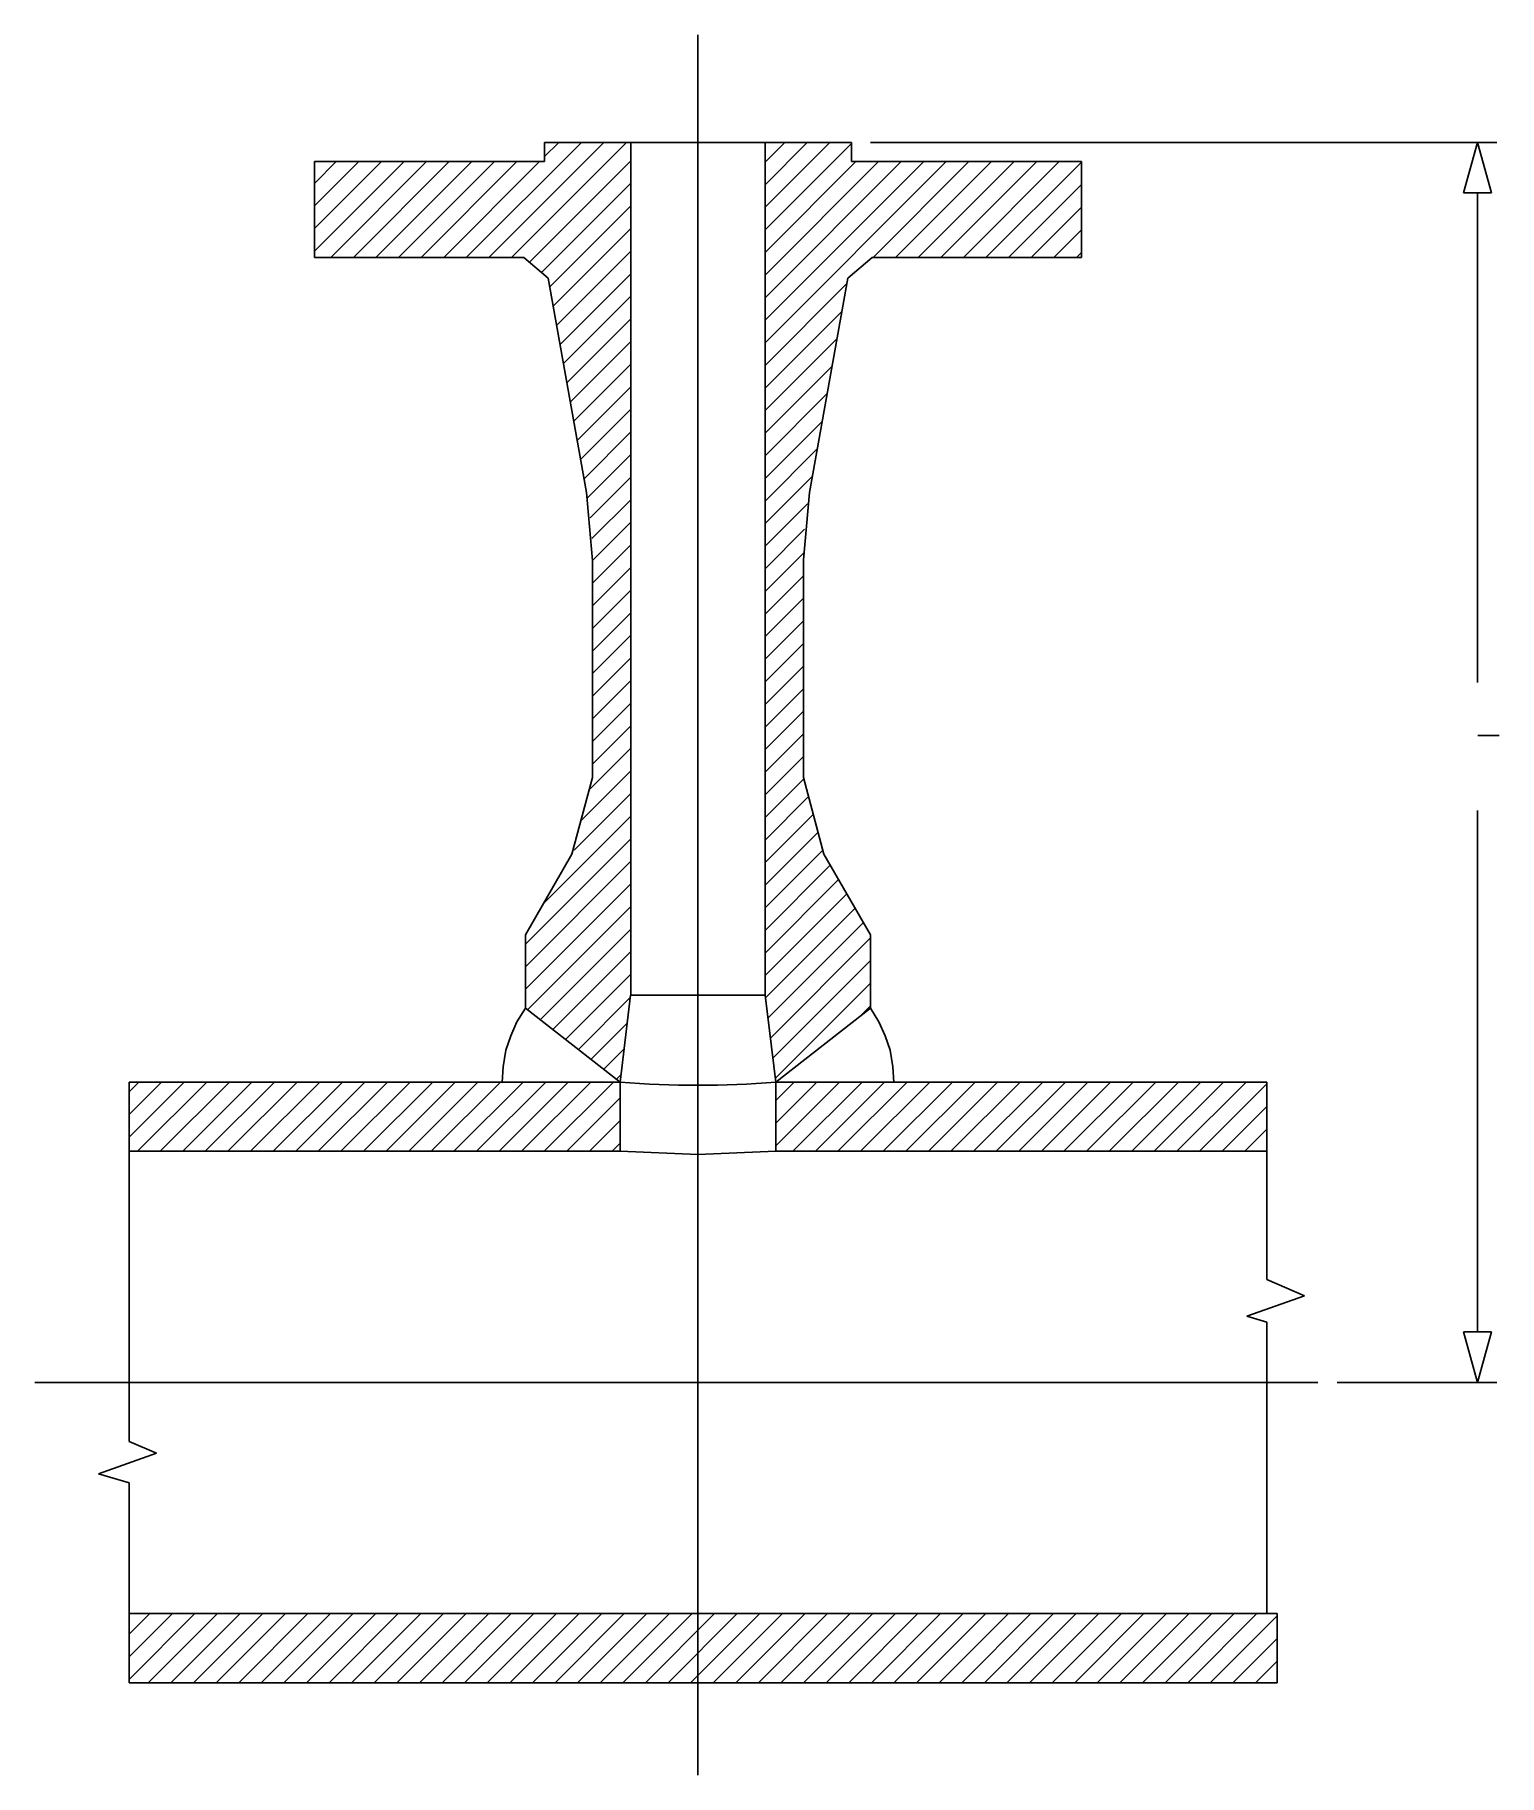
# Model space of a CAD drawing. Extents: x 550 to 1237, y 188 to 1005.
import ezdxf

# ---------------------------------------------------------------- set-up
doc = ezdxf.new("R2010")
doc.units = 0
doc.header["$MEASUREMENT"] = 0
doc.layers.get('0').update_dxf_attribs({"linetype": 'CONTINUOUS'})
doc.layers.add('-1', color=7, linetype='CONTINUOUS')
doc.layers.add('1', color=7, linetype='CONTINUOUS')

msp = doc.modelspace()

# ---------------------------------------------------------------- linework, layer by layer
at = {"layer": '-1', "color": 3, "linetype": 'Continuous'}
for p, q in [((941.92, 954.66), (1235.87, 954.66)), ((1226.87, 701.16), (1226.87, 930.95)), ((1226.87, 396.38), (1226.87, 641.16)), ((1160.89, 372.66), (1235.87, 372.66))]:
    msp.add_line(p, q, dxfattribs=at)
at = {"layer": '-1', "color": 5, "linetype": 'Continuous'}
msp.add_line((1227.02, 676.29), (1237.02, 676.29), dxfattribs=at)
at = {"color": 4, "linetype": 'Continuous'}
for p, q in [((860.92, 1005.19), (860.92, 188.33)), ((752.17, 900.66), (806.17, 954.66)), ((762.78, 900.66), (816.78, 954.66)), ((773.39, 900.66), (827.39, 954.66)), ((788.92, 948.02), (795.57, 954.66)), ((892.42, 945.45), (901.63, 954.66)), ((892.42, 934.84), (912.24, 954.66)), ((892.42, 924.24), (922.84, 954.66)), ((892.42, 913.63), (932.92, 954.13)), ((680.92, 935.47), (691.11, 945.66)), ((680.92, 924.87), (701.71, 945.66)), ((680.92, 914.26), (712.32, 945.66)), ((680.92, 903.65), (722.93, 945.66)), ((688.53, 900.66), (733.53, 945.66)), ((699.14, 900.66), (744.14, 945.66)), ((709.75, 900.66), (754.75, 945.66)), ((720.35, 900.66), (765.35, 945.66)), ((730.96, 900.66), (775.96, 945.66)), ((741.57, 900.66), (786.57, 945.66)), ((781.77, 898.44), (829.42, 946.09)), ((892.42, 903.02), (935.06, 945.66)), ((892.42, 892.42), (945.66, 945.66)), ((892.42, 881.81), (956.27, 945.66)), ((892.42, 871.2), (966.88, 945.66)), ((892.42, 860.6), (977.48, 945.66)), ((943.09, 900.66), (988.09, 945.66)), ((953.7, 900.66), (998.7, 945.66)), ((964.3, 900.66), (1009.3, 945.66)), ((974.91, 900.66), (1019.91, 945.66)), ((985.52, 900.66), (1030.52, 945.66)), ((996.12, 900.66), (1040.92, 945.46)), ((787.54, 893.61), (829.42, 935.48)), ((1006.73, 900.66), (1040.92, 934.85)), ((791.38, 886.84), (829.42, 924.88)), ((1017.34, 900.66), (1040.92, 924.24)), ((792.99, 877.84), (829.42, 914.27)), ((1027.94, 900.66), (1040.92, 913.64)), ((794.6, 868.84), (829.42, 903.66)), ((1038.55, 900.66), (1040.92, 903.03)), ((796.21, 859.84), (829.42, 893.06)), ((797.81, 850.85), (829.42, 882.45)), ((892.42, 849.99), (930.7, 888.28)), ((892.42, 839.38), (928.4, 875.37)), ((799.42, 841.85), (829.42, 871.84)), ((801.03, 832.85), (829.42, 861.24)), ((892.42, 828.78), (926.09, 862.45)), ((802.63, 823.85), (829.42, 850.63)), ((892.42, 818.17), (923.79, 849.54)), ((804.24, 814.85), (829.42, 840.02)), ((892.42, 807.56), (921.48, 836.63)), ((805.85, 805.85), (829.42, 829.42)), ((807.45, 796.85), (829.42, 818.81)), ((892.42, 796.96), (919.18, 823.72)), ((892.42, 786.35), (916.87, 810.8)), ((809.05, 787.83), (829.42, 808.2)), ((810.33, 778.51), (829.42, 797.6)), ((892.42, 775.74), (914.56, 797.89)), ((811.14, 768.71), (829.42, 786.99)), ((892.42, 765.14), (912.36, 785.08)), ((811.42, 758.38), (829.42, 776.38)), ((892.42, 754.53), (910.99, 773.11)), ((811.42, 747.78), (829.42, 765.78)), ((892.42, 743.92), (910.45, 761.95)), ((811.42, 737.17), (829.42, 755.17)), ((811.42, 726.56), (829.42, 744.56)), ((892.42, 733.32), (910.42, 751.32)), ((892.42, 722.71), (910.42, 740.71)), ((811.42, 715.96), (829.42, 733.96)), ((892.42, 712.1), (910.42, 730.1)), ((811.42, 705.35), (829.42, 723.35)), ((892.42, 701.5), (910.42, 719.5)), ((811.42, 694.74), (829.42, 712.74)), ((892.42, 690.89), (910.42, 708.89)), ((811.42, 684.14), (829.42, 702.14)), ((892.42, 680.28), (910.42, 698.28)), ((811.42, 673.53), (829.42, 691.53)), ((892.42, 669.68), (910.42, 687.68)), ((811.42, 662.92), (829.42, 680.92)), ((809.85, 650.75), (829.42, 670.32)), ((892.42, 659.07), (910.42, 677.07)), ((892.42, 648.46), (910.42, 666.46)), ((805.97, 636.26), (829.42, 659.71)), ((892.42, 637.86), (910.42, 655.86)), ((802.85, 622.54), (829.42, 649.1)), ((892.42, 627.25), (912.81, 647.65)), ((788.46, 597.54), (829.42, 638.5)), ((892.42, 616.64), (915.05, 639.28)), ((892.42, 606.04), (917.3, 630.92)), ((779.92, 578.39), (829.42, 627.89)), ((892.42, 595.43), (919.15, 622.17)), ((779.92, 567.78), (829.42, 617.28)), ((892.42, 584.82), (923.04, 615.44)), ((779.92, 557.18), (829.42, 606.68)), ((892.42, 574.22), (926.92, 608.72)), ((892.42, 563.61), (930.8, 602)), ((780.92, 547.58), (829.42, 596.07)), ((892.57, 553.16), (934.68, 595.27)), ((893.73, 543.71), (938.57, 588.55)), ((786.88, 542.93), (829.42, 585.46)), ((894.89, 534.27), (941.92, 581.29)), ((792.84, 538.28), (829.42, 574.86)), ((798.8, 533.64), (829.42, 564.25)), ((896.05, 524.82), (941.92, 570.68)), ((897.21, 515.37), (941.92, 560.08)), ((779.92, 548.36), (775.95, 541.94)), ((804.76, 528.99), (829.1, 553.33)), ((936.89, 544.44), (941.92, 549.47)), ((941.92, 548.36), (945.89, 541.94)), ((775.95, 541.94), (773.03, 535.38)), ((810.72, 524.34), (827.68, 541.3)), ((945.89, 541.94), (948.8, 535.38)), ((773.03, 535.38), (770.76, 528.61)), ((948.8, 535.38), (951.07, 528.61)), ((770.76, 528.61), (769.49, 520.78)), ((816.68, 519.7), (826.26, 529.27)), ((951.07, 528.61), (952.34, 520.78)), ((769.49, 520.78), (768.97, 513.66)), ((822.64, 515.05), (824.84, 517.25)), ((952.34, 520.78), (952.87, 513.66)), ((593.88, 509.03), (598.52, 513.66)), ((593.88, 498.42), (609.12, 513.66)), ((593.88, 487.82), (619.73, 513.66)), ((597.84, 481.16), (630.34, 513.66)), ((608.44, 481.16), (640.94, 513.66)), ((619.05, 481.16), (651.55, 513.66)), ((629.66, 481.16), (662.16, 513.66)), ((640.26, 481.16), (672.76, 513.66)), ((650.87, 481.16), (683.37, 513.66)), ((661.48, 481.16), (693.98, 513.66)), ((672.08, 481.16), (704.58, 513.66)), ((682.69, 481.16), (715.19, 513.66)), ((693.3, 481.16), (725.8, 513.66)), ((703.9, 481.16), (736.4, 513.66)), ((714.51, 481.16), (747.01, 513.66)), ((725.12, 481.16), (757.62, 513.66)), ((735.72, 481.16), (768.22, 513.66)), ((746.33, 481.16), (778.83, 513.66)), ((756.94, 481.16), (789.44, 513.66)), ((767.54, 481.16), (800.04, 513.66)), ((778.15, 481.16), (810.65, 513.66)), ((788.76, 481.16), (821.26, 513.66)), ((897.42, 504.97), (906.11, 513.66)), ((897.42, 494.37), (916.72, 513.66)), ((897.42, 483.76), (927.32, 513.66)), ((905.43, 481.16), (937.93, 513.66)), ((916.04, 481.16), (948.54, 513.66)), ((926.64, 481.16), (959.14, 513.66)), ((937.25, 481.16), (969.75, 513.66)), ((947.85, 481.16), (980.35, 513.66)), ((958.46, 481.16), (990.96, 513.66)), ((969.07, 481.16), (1001.57, 513.66)), ((979.67, 481.16), (1012.17, 513.66)), ((990.28, 481.16), (1022.78, 513.66)), ((1000.89, 481.16), (1033.39, 513.66)), ((1011.49, 481.16), (1043.99, 513.66)), ((1022.1, 481.16), (1054.6, 513.66)), ((1032.71, 481.16), (1065.21, 513.66)), ((1043.31, 481.16), (1075.81, 513.66)), ((1053.92, 481.16), (1086.42, 513.66)), ((1064.53, 481.16), (1097.03, 513.66)), ((1075.13, 481.16), (1107.63, 513.66)), ((1085.74, 481.16), (1118.24, 513.66)), ((1096.35, 481.16), (1127.95, 512.77)), ((799.36, 481.16), (824.42, 506.22)), ((1106.95, 481.16), (1127.95, 502.16)), ((809.97, 481.16), (824.42, 495.61)), ((1117.56, 481.16), (1127.95, 491.55)), ((820.58, 481.16), (824.42, 485)), ((1151.89, 372.66), (549.62, 372.66)), ((593.88, 254.47), (603.58, 264.16)), ((593.88, 243.87), (614.18, 264.16)), ((593.88, 233.26), (624.79, 264.16)), ((602.9, 231.66), (635.4, 264.16)), ((613.5, 231.66), (646, 264.16)), ((624.11, 231.66), (656.61, 264.16)), ((634.72, 231.66), (667.22, 264.16)), ((645.32, 231.66), (677.82, 264.16)), ((655.93, 231.66), (688.43, 264.16)), ((666.54, 231.66), (699.04, 264.16)), ((677.14, 231.66), (709.64, 264.16)), ((687.75, 231.66), (720.25, 264.16)), ((698.35, 231.66), (730.85, 264.16)), ((708.96, 231.66), (741.46, 264.16)), ((719.57, 231.66), (752.07, 264.16)), ((730.17, 231.66), (762.67, 264.16)), ((740.78, 231.66), (773.28, 264.16)), ((751.39, 231.66), (783.89, 264.16)), ((761.99, 231.66), (794.49, 264.16)), ((772.6, 231.66), (805.1, 264.16)), ((783.21, 231.66), (815.71, 264.16)), ((793.81, 231.66), (826.31, 264.16)), ((804.42, 231.66), (836.92, 264.16)), ((815.03, 231.66), (847.53, 264.16)), ((825.63, 231.66), (858.13, 264.16)), ((836.24, 231.66), (868.74, 264.16)), ((846.85, 231.66), (879.35, 264.16)), ((857.45, 231.66), (889.95, 264.16)), ((868.06, 231.66), (900.56, 264.16)), ((878.67, 231.66), (911.17, 264.16)), ((889.27, 231.66), (921.77, 264.16)), ((899.88, 231.66), (932.38, 264.16)), ((910.49, 231.66), (942.99, 264.16)), ((921.09, 231.66), (953.59, 264.16)), ((931.7, 231.66), (964.2, 264.16)), ((942.31, 231.66), (974.81, 264.16)), ((952.91, 231.66), (985.41, 264.16)), ((963.52, 231.66), (996.02, 264.16)), ((974.13, 231.66), (1006.63, 264.16)), ((984.73, 231.66), (1017.23, 264.16)), ((995.34, 231.66), (1027.84, 264.16)), ((1005.95, 231.66), (1038.45, 264.16)), ((1016.55, 231.66), (1049.05, 264.16)), ((1027.16, 231.66), (1059.66, 264.16)), ((1037.77, 231.66), (1070.27, 264.16)), ((1048.37, 231.66), (1080.87, 264.16)), ((1058.98, 231.66), (1091.48, 264.16)), ((1069.59, 231.66), (1102.09, 264.16)), ((1080.19, 231.66), (1112.69, 264.16)), ((1090.8, 231.66), (1123.3, 264.16)), ((1101.41, 231.66), (1132.84, 263.1)), ((1112.01, 231.66), (1132.84, 252.5)), ((1122.62, 231.66), (1132.84, 241.89))]:
    msp.add_line(p, q, dxfattribs=at)
at = {"color": 7, "linetype": 'Continuous'}
for p, q in [((788.92, 954.66), (788.92, 945.66)), ((829.42, 954.66), (829.42, 554.44)), ((892.42, 954.66), (932.92, 954.66)), ((892.42, 954.66), (892.42, 554.44)), ((932.92, 954.66), (932.92, 945.66)), ((680.92, 945.66), (680.92, 900.66)), ((680.92, 945.66), (788.92, 945.66)), ((932.92, 945.66), (1040.92, 945.66)), ((1040.92, 945.66), (1040.92, 900.66)), ((680.92, 900.66), (779.12, 900.66)), ((779.12, 900.66), (790.64, 891.02)), ((942.71, 900.66), (931.19, 891.02)), ((942.71, 900.66), (1040.92, 900.66)), ((790.64, 891.02), (808.61, 790.36)), ((931.19, 891.02), (913.22, 790.36)), ((808.61, 790.36), (811.42, 758.38)), ((913.22, 790.36), (910.42, 758.72)), ((811.42, 758.72), (811.42, 656.6)), ((910.42, 758.72), (910.42, 656.6)), ((811.42, 656.6), (801.77, 620.6)), ((910.42, 656.6), (920.06, 620.6)), ((801.77, 620.6), (779.92, 582.74)), ((920.06, 620.6), (941.92, 582.74)), ((779.92, 582.74), (779.92, 548.36)), ((941.92, 582.74), (941.92, 548.36)), ((779.92, 548.36), (824.42, 513.66)), ((829.23, 554.44), (824.42, 513.66)), ((892.42, 554.44), (897.42, 513.66)), ((897.42, 513.66), (941.92, 548.36)), ((824.42, 513.66), (593.88, 513.66)), ((593.88, 513.66), (593.88, 481.16)), ((824.42, 513.66), (824.42, 481.16)), ((1127.95, 513.66), (897.42, 513.66)), ((897.42, 513.66), (897.42, 481.16)), ((1127.95, 513.66), (1127.95, 481.16)), ((1127.95, 487.33), (1127.95, 420.97)), ((824.42, 481.16), (593.88, 481.16)), ((593.88, 481.16), (593.88, 344.95)), ((860.92, 479.68), (824.42, 481.16)), ((860.92, 479.68), (897.42, 481.16)), ((1127.95, 481.16), (897.42, 481.16)), ((1127.95, 400.93), (1127.95, 264.16)), ((593.88, 325.54), (593.88, 264.16)), ((1132.84, 264.16), (593.88, 264.16)), ((593.88, 264.16), (593.88, 231.66)), ((1132.84, 264.16), (1132.84, 231.66)), ((1132.84, 231.66), (593.88, 231.66))]:
    msp.add_line(p, q, dxfattribs=at)
at = {"color": 0, "linetype": 'Continuous'}
for p, q in [((788.92, 954.66), (892.42, 954.66)), ((892.42, 554.44), (829.23, 554.44))]:
    msp.add_line(p, q, dxfattribs=at)
at = {"color": 7, "linetype": 'Continuous'}
msp.add_arc((860.92, 953.55), 441.4, 265.25671, 274.74329, dxfattribs=at)
at = {"layer": '1', "color": 3, "linetype": 'Continuous'}
for p, q in [((1226.87, 954.66), (1220.31, 930.95)), ((1226.87, 954.66), (1233.43, 930.95)), ((1220.31, 930.95), (1233.43, 930.95)), ((1226.87, 372.66), (1220.31, 396.38)), ((1233.43, 396.38), (1220.31, 396.38)), ((1226.87, 372.66), (1233.43, 396.38))]:
    msp.add_line(p, q, dxfattribs=at)
at = {"layer": '1', "color": 7, "linetype": 'Continuous'}
for p, q in [((1127.95, 420.97), (1145.7, 413.36)), ((1145.7, 413.36), (1118.5, 403.76)), ((1118.5, 403.76), (1127.95, 400.93)), ((593.88, 344.95), (606.74, 339.44)), ((606.74, 339.44), (579.54, 329.84)), ((579.54, 329.84), (593.88, 325.54))]:
    msp.add_line(p, q, dxfattribs=at)

doc.saveas('drawing.dxf')
